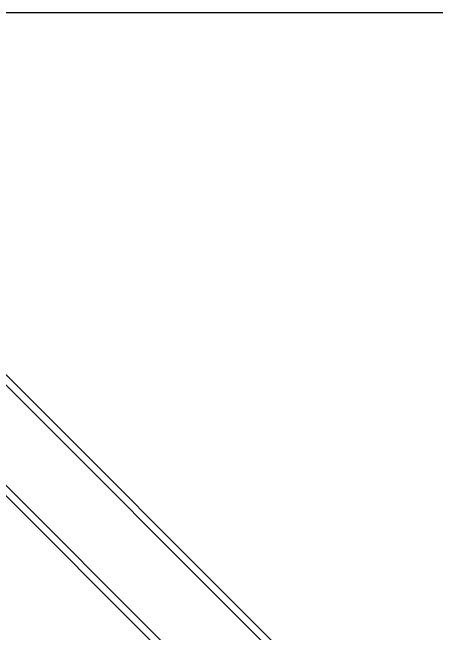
# Model space of a CAD drawing. Extents: x -409572 to -157272, y 600795 to 878326.
# Drawn here: x -401332 to -400292, y 805994 to 807518 of the extents above; entities that cross this region are included whole.
import ezdxf

# ---------------------------------------------------------------- set-up
doc = ezdxf.new("R2010")
doc.units = 0
doc.header["$LTSCALE"] = 1000
doc.header["$MEASUREMENT"] = 0
doc.layers.get('0').update_dxf_attribs({"linetype": 'CONTINUOUS'})
doc.layers.add('BZ', color=2, linetype='CONTINUOUS')

msp = doc.modelspace()

# ---------------------------------------------------------------- linework, layer by layer
for p, q in [((-400352.4, 805608.1), (-401963.2, 807218.8)), ((-400339.8, 805620.7), (-401950.5, 807231.5)), ((-400487.9, 805472.5), (-402098.7, 807083.3)), ((-400475.3, 805485.2), (-402086.1, 807096))]:
    msp.add_line(p, q)
at = {"layer": 'BZ'}
msp.add_line((-402816.2, 807517.9), (-393381.2, 807517.9), dxfattribs=at)

doc.saveas('drawing.dxf')
